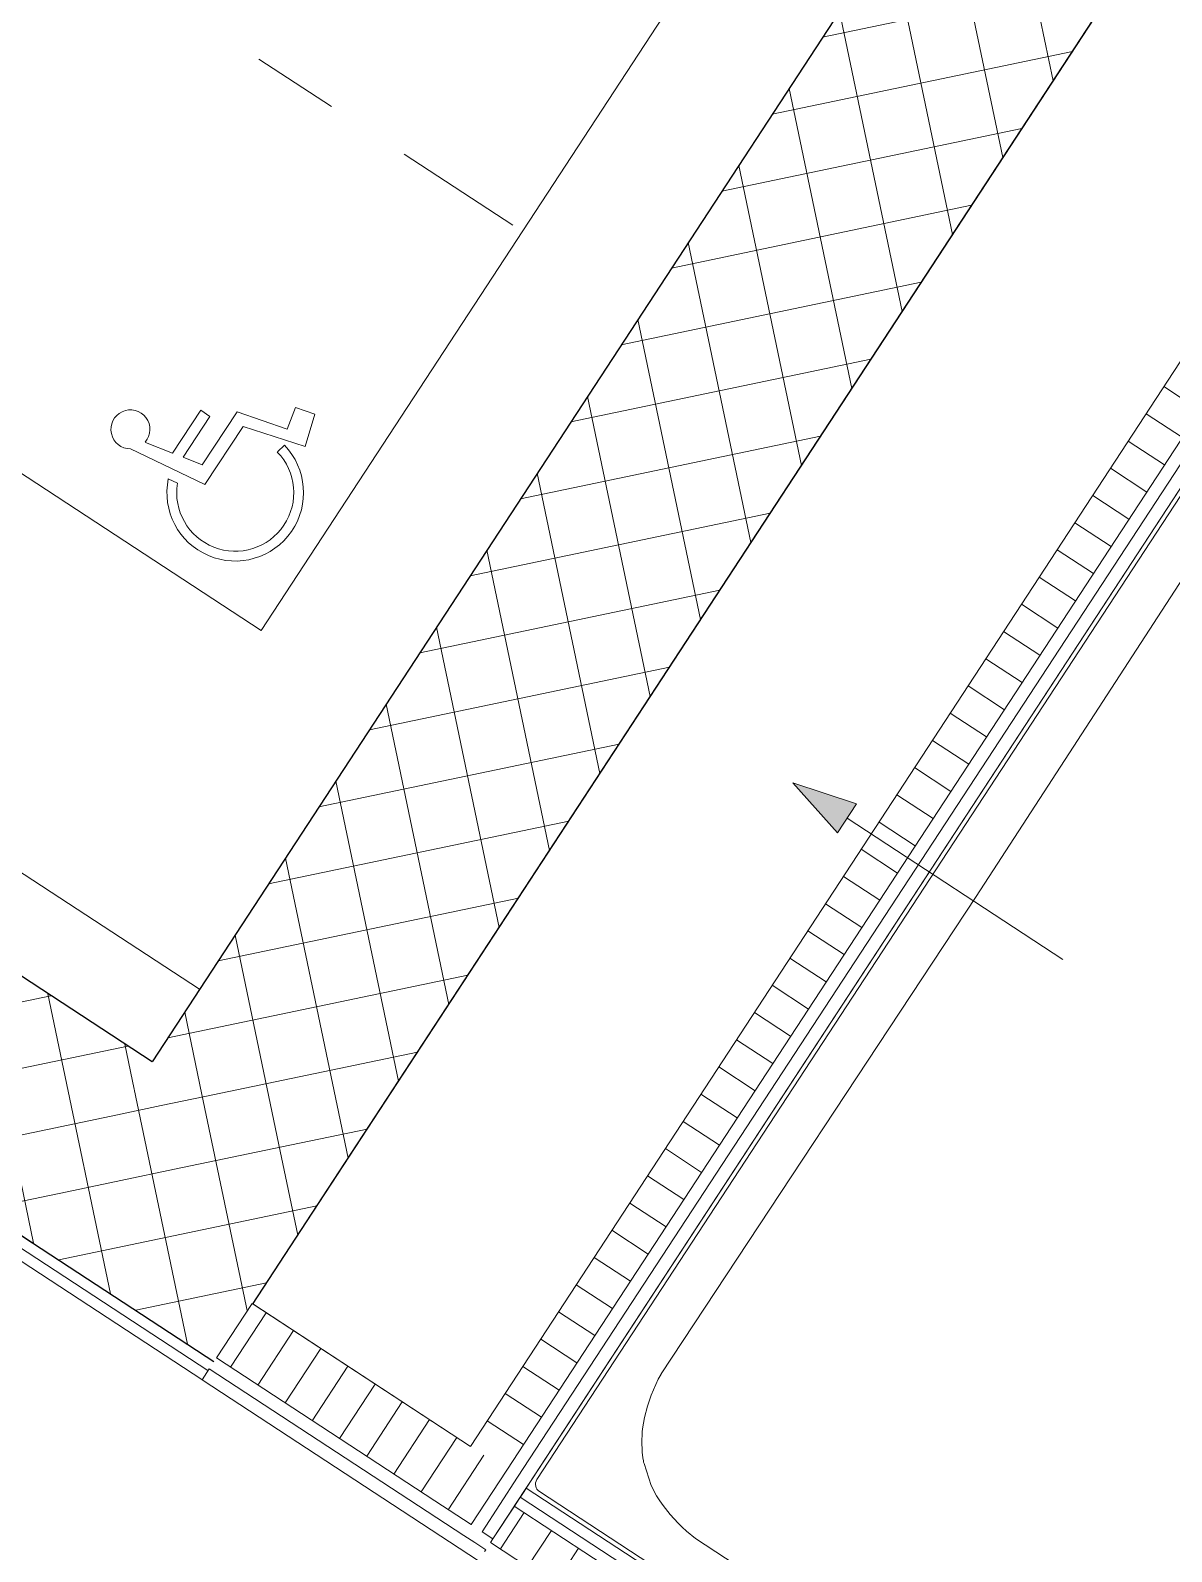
# Model space of a CAD drawing. Header units: metres. Extents: x 2696278.3 to 2696314, y 1245153.2 to 1245192.4.
# Drawn here: x 2696297.232 to 2696298.548, y 1245166.853 to 1245168.607 of the extents above; entities that cross this region are included whole.
import ezdxf

# ---------------------------------------------------------------- set-up
doc = ezdxf.new("R2010")
doc.units = ezdxf.units.M
doc.set_wipeout_variables(frame=1)
doc.linetypes.add('Strichpunkt für MST 1_20', pattern=[0.25, 0.15, -0.05, 0, -0.05])
doc.linetypes.add('Wipeout_Contour', pattern=[10000, 0, -10000])
for name, color, linetype in [('0_C22_Innenwandkonstruktion.3D', 7, 'Continuous'), ('0_C22_Innenwandkonstruktion.3D Bauteilschraffuren', 7, 'Continuous'), ('0_C22_Innenwandkonstruktion.3D Schichttrennlinien', 7, 'Continuous'), ('0_D90_Transportanlage.3D', 7, 'Continuous'), ('0_E33_Sonnenschutz.3D', 7, 'Continuous'), ('0_G20_Bodenbelag.3D', 7, 'Continuous'), ('1_R01_Raumstempel.V', 7, 'Continuous'), ('1_R01_Raumstempel.V Kontur', 7, 'Continuous')]:
    doc.layers.add(name, color=color, linetype=linetype)
pattern_1 = [(191.8, (2696295.28941, 1245171.756836), (-0.0153372, 0.0734151), []), (281.8, (2696295.28941, 1245171.756836), (0.0734151, 0.0153372), [])]
pattern_2 = [(236.8, (2696295.289407, 1245171.756836), (0.03137866, -0.02053362), [])]

msp = doc.modelspace()

# ---------------------------------------------------------------- linework, layer by layer
at = {"layer": '0_D90_Transportanlage.3D', "color": 7, "linetype": 'Continuous', "lineweight": 13}
for p, q in [((2696295.7385, 1245169.0664), (2696297.4982, 1245167.9149)), ((2696295.3352, 1245168.8702), (2696297.4271, 1245167.5013))]:
    msp.add_line(p, q, dxfattribs=at)
at = {"layer": '0_E33_Sonnenschutz.3D', "color": 7, "linetype": 'Continuous', "lineweight": 13}
for p, q in [((2696297.9541, 1245166.9174), (2696297.9577, 1245166.9116)), ((2696297.9577, 1245166.9116), (2696297.9615, 1245166.9061)), ((2696297.9615, 1245166.9061), (2696297.9697, 1245166.8956)), ((2696297.9697, 1245166.8956), (2696297.9788, 1245166.8858)), ((2696297.9788, 1245166.8858), (2696297.9836, 1245166.8811)), ((2696297.9836, 1245166.8811), (2696297.9885, 1245166.8766)), ((2696297.9885, 1245166.8766), (2696297.9988, 1245166.8679)), ((2696297.9988, 1245166.8679), (2696297.9988, 1245166.8679)), ((2696298.5185, 1245166.5305), (2696297.9988, 1245166.8679))]:
    msp.add_line(p, q, dxfattribs=at)
at = {"layer": '0_G20_Bodenbelag.3D', "color": 255, "linetype": 'Wipeout_Contour', "lineweight": 18, "flags": 128}
for points in [[(2696301.5813, 1245166.5098), (2696298.7455, 1245168.3654), (2696297.8037, 1245166.9262), (2696299.8161, 1245165.6093), (2696300.5558, 1245165.1253), (2696300.6395, 1245165.0705)], [(2696295.1929, 1245164.918), (2696295.2766, 1245164.8632), (2696295.2574, 1245164.8339), (2696298.0564, 1245163.0023), (2696298.9182, 1245162.4383), (2696300.5938, 1245164.9988), (2696299.7654, 1245165.5409), (2696296.9329, 1245167.3944), (2696295.7913, 1245165.6498), (2696295.7076, 1245165.7045)]]:
    msp.add_lwpolyline(points, close=True, dxfattribs=at)
at = {"layer": '1_R01_Raumstempel.V Kontur', "color": 51, "linetype": 'Continuous', "lineweight": 0, "true_color": 0xffffa8, "flags": 128}
msp.add_lwpolyline([(2696296.2387, 1245170.2509), (2696295.2804, 1245168.7865), (2696297.3723, 1245167.4176), (2696298.3306, 1245168.8819)], close=True, dxfattribs=at)
at = {"layer": '1_R01_Raumstempel.V Kontur', "color": 151, "linetype": 'Continuous', "lineweight": 0, "true_color": 0xa8c0ff, "flags": 128}
msp.add_lwpolyline([(2696298.5562, 1245168.7702), (2696297.4885, 1245167.1385), (2696297.7395, 1245166.9742), (2696298.8072, 1245168.6059)], close=True, dxfattribs=at)
at = {"layer": '1_R01_Raumstempel.V Kontur', "color": 21, "linetype": 'Continuous', "lineweight": 0, "true_color": 0xffa8a8, "flags": 128}
for points in [[(2696298.7455, 1245168.3654), (2696297.8037, 1245166.9262), (2696300.6403, 1245165.07), (2696301.5821, 1245166.5092)], [(2696296.9247, 1245167.3819), (2696296.6751, 1245167.0004), (2696295.8269, 1245165.7042), (2696295.7432, 1245165.7589), (2696295.2285, 1245164.9724), (2696295.3121, 1245164.9176), (2696295.2574, 1245164.8339), (2696298.9182, 1245162.4383), (2696300.5856, 1245164.9863), (2696300.501, 1245165.0416), (2696300.5558, 1245165.1253), (2696299.7692, 1245165.64), (2696299.7145, 1245165.5563)]]:
    msp.add_lwpolyline(points, close=True, dxfattribs=at)

# ---------------------------------------------------------------- next in the draw order: wipeouts: each hides what was drawn before it
at = {"color": 254, "linetype": 'Wipeout_Contour', "lineweight": 0, "ltscale": 19.781484}
msp.add_wipeout([(2696296.9211, 1245167.3992), (2696297.4378, 1245167.0611), (2696297.4446, 1245167.0715), (2696296.9279, 1245167.4096)], dxfattribs=at).dxf.layer = '0_C22_Innenwandkonstruktion.3D Bauteilschraffuren'
at = {"color": 254, "linetype": 'Wipeout_Contour', "lineweight": 0, "ltscale": 21.919882}
msp.add_wipeout([(2696297.7528, 1245166.8758), (2696297.7654, 1245166.8676), (2696297.8064, 1245166.9304), (2696297.7939, 1245166.9386)], dxfattribs=at).dxf.layer = '0_C22_Innenwandkonstruktion.3D Bauteilschraffuren'

# ---------------------------------------------------------------- next in the draw order: wipeouts: each hides what was drawn before it
at = {"color": 254, "linetype": 'Wipeout_Contour', "lineweight": 0, "ltscale": 19.828221}
msp.add_wipeout([(2696296.9247, 1245167.3819), (2696297.431, 1245167.0506), (2696297.4378, 1245167.0611), (2696296.9316, 1245167.3923)], dxfattribs=at).dxf.layer = '0_C22_Innenwandkonstruktion.3D Bauteilschraffuren'
at = {"color": 254, "linetype": 'Wipeout_Contour', "lineweight": 0, "ltscale": 21.867998}
msp.add_wipeout([(2696297.7402, 1245166.8841), (2696297.7528, 1245166.8758), (2696297.7939, 1245166.9386), (2696297.7813, 1245166.9468)], dxfattribs=at).dxf.layer = '0_C22_Innenwandkonstruktion.3D Bauteilschraffuren'

# ---------------------------------------------------------------- next in the draw order: linework, layer by layer
at = {"layer": '0_C22_Innenwandkonstruktion.3D', "color": 7, "linetype": 'Continuous', "lineweight": 13, "flags": 128}
for points in [[(2696297.4446, 1245167.0715), (2696296.9279, 1245167.4096)], [(2696296.9247, 1245167.3819), (2696297.431, 1245167.0506)]]:
    msp.add_lwpolyline(points, dxfattribs=at)
at = {"layer": '0_C22_Innenwandkonstruktion.3D Schichttrennlinien', "color": 7, "linetype": 'Continuous', "lineweight": 5}
for p, q in [((2696297.4378, 1245167.0611), (2696296.9316, 1245167.3923)), ((2696297.7528, 1245166.8758), (2696297.7654, 1245166.8676))]:
    msp.add_line(p, q, dxfattribs=at)

# ---------------------------------------------------------------- next in the draw order: wipeouts: each hides what was drawn before it
at = {"color": 254, "linetype": 'Wipeout_Contour', "lineweight": 0, "ltscale": 20.751159}
msp.add_wipeout([(2696298.7275, 1245168.3653), (2696297.7939, 1245166.9386), (2696297.8064, 1245166.9304), (2696298.74, 1245168.3571)], dxfattribs=at).dxf.layer = '0_C22_Innenwandkonstruktion.3D Bauteilschraffuren'

# ---------------------------------------------------------------- next in the draw order: linework, layer by layer
at = {"layer": '0_E33_Sonnenschutz.3D', "color": 7, "linetype": 'Continuous', "lineweight": 13}
for p, q in [((2696297.9479, 1245166.9292), (2696297.9541, 1245166.9174)), ((2696298.639, 1245166.3856), (2696297.819, 1245166.9222))]:
    msp.add_line(p, q, dxfattribs=at)

# ---------------------------------------------------------------- next in the draw order: wipeouts: each hides what was drawn before it
at = {"color": 254, "linetype": 'Wipeout_Contour', "lineweight": 0, "ltscale": 20.691973}
msp.add_wipeout([(2696298.7218, 1245168.384), (2696297.7813, 1245166.9468), (2696297.7939, 1245166.9386), (2696298.7343, 1245168.3757)], dxfattribs=at).dxf.layer = '0_C22_Innenwandkonstruktion.3D Bauteilschraffuren'
at = {"color": 254, "linetype": 'Wipeout_Contour', "lineweight": 0, "ltscale": 14.425399}
msp.add_wipeout([(2696297.5815, 1245167.2807), (2696297.3723, 1245167.4176), (2696297.4446, 1245167.0715)], dxfattribs=at).dxf.layer = '0_C22_Innenwandkonstruktion.3D Bauteilschraffuren'

# ---------------------------------------------------------------- next in the draw order: hatches: boundary and pattern name
at = {"layer": '0_C22_Innenwandkonstruktion.3D Bauteilschraffuren', "linetype": 'Continuous', "lineweight": 0, "true_color": 0x000000}
h = msp.add_hatch(dxfattribs=at)
h.set_pattern_fill('BETON_0001', color=18, angle=-33.2, style=0, pattern_type=2)
h.set_pattern_definition(pattern_1)
h.paths.add_polyline_path([(2696297.5815, 1245167.2807), (2696297.3723, 1245167.4176), (2696297.4446, 1245167.0715)])

# ---------------------------------------------------------------- next in the draw order: linework, layer by layer
at = {"layer": '0_C22_Innenwandkonstruktion.3D Schichttrennlinien', "color": 7, "linetype": 'Continuous', "lineweight": 13}
msp.add_line((2696297.7654, 1245166.8676), (2696297.8064, 1245166.9304), dxfattribs=at)
at = {"layer": '0_E33_Sonnenschutz.3D', "color": 7, "linetype": 'Continuous', "lineweight": 13}
msp.add_ellipse((2696297.8245, 1245166.9305), major_axis=(0.00838, -0.00548), ratio=0.999588, start_param=3.141593, end_param=4.712389, dxfattribs=at)

# ---------------------------------------------------------------- next in the draw order: wipeouts: each hides what was drawn before it
at = {"color": 254, "linetype": 'Wipeout_Contour', "lineweight": 0, "ltscale": 20.503259}
msp.add_wipeout([(2696298.8072, 1245168.6059), (2696297.7395, 1245166.9742), (2696297.7813, 1245166.9468), (2696298.8491, 1245168.5785)], dxfattribs=at).dxf.layer = '0_C22_Innenwandkonstruktion.3D Bauteilschraffuren'

# ---------------------------------------------------------------- next in the draw order: hatches: boundary and pattern name
at = {"layer": '0_C22_Innenwandkonstruktion.3D Bauteilschraffuren', "linetype": 'Continuous', "lineweight": 0, "true_color": 0x000000}
h = msp.add_hatch(dxfattribs=at)
h.set_pattern_fill('DÄMMSTOFF__ALLGEMEIN_VER_31', color=18, angle=-33.2, style=0, pattern_type=2)
h.set_pattern_definition([(326.8, (2696295.289407, 1245171.756836), (0.02053362, 0.03137866), [])])
h.paths.add_polyline_path([(2696298.8072, 1245168.6059), (2696297.7395, 1245166.9742), (2696297.7813, 1245166.9468), (2696298.8491, 1245168.5785)])
at = {"layer": '1_R01_Raumstempel.V', "linetype": 'Continuous', "lineweight": 0, "true_color": 0x000000}
msp.add_hatch(color=18, dxfattribs=at).paths.add_polyline_path([(2696298.1112, 1245167.7394), (2696298.1627, 1245167.6818), (2696298.1846, 1245167.7153)])

# ---------------------------------------------------------------- next in the draw order: linework, layer by layer
at = {"layer": '0_C22_Innenwandkonstruktion.3D', "color": 7, "linetype": 'Continuous', "lineweight": 13, "flags": 128}
for points in [[(2696298.8072, 1245168.6059), (2696297.7395, 1245166.9742)], [(2696297.8064, 1245166.9304), (2696298.74, 1245168.3571)]]:
    msp.add_lwpolyline(points, dxfattribs=at)
msp.add_lwpolyline([(2696299.581, 1245167.8068), (2696298.74, 1245168.3571), (2696297.8037, 1245166.9262), (2696298.6446, 1245166.3759)], close=True, dxfattribs=at)
at = {"layer": '0_C22_Innenwandkonstruktion.3D Schichttrennlinien', "color": 7, "linetype": 'Continuous', "lineweight": 5}
for p, q in [((2696297.7813, 1245166.9468), (2696298.8491, 1245168.5785)), ((2696297.7939, 1245166.9386), (2696298.7343, 1245168.3757)), ((2696297.7813, 1245166.9468), (2696297.7402, 1245166.8841)), ((2696297.7528, 1245166.8758), (2696297.7939, 1245166.9386))]:
    msp.add_line(p, q, dxfattribs=at)
at = {"layer": '0_D90_Transportanlage.3D', "color": 7, "linetype": 'Strichpunkt für MST 1_20', "lineweight": 13}
msp.add_line((2696295.7802, 1245169.6964), (2696297.8721, 1245168.3275), dxfattribs=at)
at = {"layer": '0_D90_Transportanlage.3D', "color": 7, "linetype": 'Continuous', "lineweight": 13}
msp.add_line((2696297.4982, 1245167.9149), (2696298.1005, 1245168.8353), dxfattribs=at)
at = {"layer": '0_E33_Sonnenschutz.3D', "color": 7, "linetype": 'Continuous', "lineweight": 13}
for p, q in [((2696297.8161, 1245166.936), (2696298.736, 1245168.3418)), ((2696298.3228, 1245167.6083), (2696298.6818, 1245168.1618)), ((2696298.3228, 1245167.6083), (2696297.9593, 1245167.0578)), ((2696297.9561, 1245167.0516), (2696297.9532, 1245167.0456)), ((2696297.9592, 1245167.0576), (2696297.9561, 1245167.0516)), ((2696297.9592, 1245167.0576), (2696297.9592, 1245167.0576)), ((2696297.9479, 1245167.0332), (2696297.9436, 1245167.0206)), ((2696297.9532, 1245167.0456), (2696297.9479, 1245167.0332)), ((2696297.9436, 1245167.0206), (2696297.9402, 1245167.0077)), ((2696297.938, 1245166.9945), (2696297.9376, 1245166.9911)), ((2696297.9402, 1245167.0077), (2696297.938, 1245166.9945)), ((2696297.9373, 1245166.9878), (2696297.937, 1245166.981)), ((2696297.937, 1245166.981), (2696297.9375, 1245166.9677)), ((2696297.9376, 1245166.9911), (2696297.9373, 1245166.9878)), ((2696297.9375, 1245166.9677), (2696297.9384, 1245166.961)), ((2696297.9384, 1245166.961), (2696297.9389, 1245166.9576)), ((2696297.9389, 1245166.9576), (2696297.9392, 1245166.956)), ((2696297.9392, 1245166.956), (2696297.9396, 1245166.9544)), ((2696297.9396, 1245166.9544), (2696297.9479, 1245166.9292))]:
    msp.add_line(p, q, dxfattribs=at)
at = {"layer": '1_R01_Raumstempel.V', "color": 7, "linetype": 'Continuous', "lineweight": 13}
for p, q in [((2696298.1112, 1245167.7394), (2696298.1846, 1245167.7153)), ((2696298.1112, 1245167.7394), (2696298.1627, 1245167.6818)), ((2696298.1846, 1245167.7153), (2696298.1627, 1245167.6818))]:
    msp.add_line(p, q, dxfattribs=at)
at = {"layer": '1_R01_Raumstempel.V', "color": 7, "linetype": 'Continuous', "lineweight": 18, "flags": 128}
msp.add_lwpolyline([(2696298.4224, 1245167.5358), (2696298.1737, 1245167.6986)], dxfattribs=at)

# ---------------------------------------------------------------- next in the draw order: wipeouts: each hides what was drawn before it
at = {"color": 254, "linetype": 'Wipeout_Contour', "lineweight": 0, "ltscale": 15.719724}
msp.add_wipeout([(2696297.2355, 1245167.2084), (2696297.4446, 1245167.0715), (2696297.3723, 1245167.4176)], dxfattribs=at).dxf.layer = '0_C22_Innenwandkonstruktion.3D Bauteilschraffuren'

# ---------------------------------------------------------------- next in the draw order: hatches: boundary and pattern name
at = {"layer": '0_C22_Innenwandkonstruktion.3D Bauteilschraffuren', "linetype": 'Continuous', "lineweight": 0, "true_color": 0x000000}
h = msp.add_hatch(dxfattribs=at)
h.set_pattern_fill('BETON_0001', color=18, angle=-33.2, style=0, pattern_type=2)
h.set_pattern_definition(pattern_1)
h.paths.add_polyline_path([(2696297.2355, 1245167.2084), (2696297.4446, 1245167.0715), (2696297.3723, 1245167.4176)])

# ---------------------------------------------------------------- next in the draw order: linework, layer by layer
at = {"layer": '0_C22_Innenwandkonstruktion.3D', "color": 7, "linetype": 'Continuous', "lineweight": 25, "flags": 128}
msp.add_lwpolyline([(2696297.4446, 1245167.0715), (2696297.5815, 1245167.2807)], dxfattribs=at)

# ---------------------------------------------------------------- next in the draw order: wipeouts: each hides what was drawn before it
at = {"color": 254, "linetype": 'Wipeout_Contour', "lineweight": 0, "ltscale": 26.283943}
msp.add_wipeout([(2696299.7692, 1245165.64), (2696297.8037, 1245166.9262), (2696297.7968, 1245166.9157), (2696299.7624, 1245165.6295)], dxfattribs=at).dxf.layer = '0_C22_Innenwandkonstruktion.3D Bauteilschraffuren'

# ---------------------------------------------------------------- next in the draw order: wipeouts: each hides what was drawn before it
at = {"color": 254, "linetype": 'Wipeout_Contour', "lineweight": 0, "ltscale": 18.97895}
msp.add_wipeout([(2696297.3723, 1245167.4176), (2696297.0125, 1245167.6531), (2696296.8757, 1245167.4439), (2696297.2355, 1245167.2084)], dxfattribs=at).dxf.layer = '0_C22_Innenwandkonstruktion.3D Bauteilschraffuren'
at = {"color": 254, "linetype": 'Wipeout_Contour', "lineweight": 0, "ltscale": 26.305267}
msp.add_wipeout([(2696299.7624, 1245165.6295), (2696297.7968, 1245166.9157), (2696297.79, 1245166.9053), (2696299.7556, 1245165.6191)], dxfattribs=at).dxf.layer = '0_C22_Innenwandkonstruktion.3D Bauteilschraffuren'

# ---------------------------------------------------------------- next in the draw order: hatches: boundary and pattern name
at = {"layer": '0_C22_Innenwandkonstruktion.3D Bauteilschraffuren', "linetype": 'Continuous', "lineweight": 0, "true_color": 0x000000}
h = msp.add_hatch(dxfattribs=at)
h.set_pattern_fill('BETON_0001', color=18, angle=-33.2, style=0, pattern_type=2)
h.set_pattern_definition(pattern_1)
h.paths.add_polyline_path([(2696297.3723, 1245167.4176), (2696297.0125, 1245167.6531), (2696296.8757, 1245167.4439), (2696297.2355, 1245167.2084)])

# ---------------------------------------------------------------- next in the draw order: linework, layer by layer
at = {"layer": '0_C22_Innenwandkonstruktion.3D', "color": 7, "linetype": 'Continuous', "lineweight": 25, "flags": 128}
for points in [[(2696297.3723, 1245167.4176), (2696297.0125, 1245167.6531)], [(2696296.8757, 1245167.4439), (2696297.4446, 1245167.0715)]]:
    msp.add_lwpolyline(points, dxfattribs=at)

# ---------------------------------------------------------------- next in the draw order: wipeouts: each hides what was drawn before it
at = {"color": 254, "linetype": 'Wipeout_Contour', "lineweight": 0, "ltscale": 26.413023}
msp.add_wipeout([(2696297.7558, 1245166.853), (2696299.7213, 1245165.5668), (2696299.7282, 1245165.5772), (2696297.7626, 1245166.8634)], dxfattribs=at).dxf.layer = '0_C22_Innenwandkonstruktion.3D Bauteilschraffuren'

# ---------------------------------------------------------------- next in the draw order: wipeouts: each hides what was drawn before it
at = {"color": 254, "linetype": 'Wipeout_Contour', "lineweight": 0, "ltscale": 18.702899}
msp.add_wipeout([(2696298.5398, 1245168.7451), (2696298.3306, 1245168.8819), (2696297.3723, 1245167.4176), (2696297.5815, 1245167.2807)], dxfattribs=at).dxf.layer = '0_C22_Innenwandkonstruktion.3D Bauteilschraffuren'
at = {"color": 254, "linetype": 'Wipeout_Contour', "lineweight": 0, "ltscale": 26.361291}
msp.add_wipeout([(2696299.7556, 1245165.6191), (2696297.79, 1245166.9053), (2696297.7626, 1245166.8634), (2696299.7282, 1245165.5772)], dxfattribs=at).dxf.layer = '0_C22_Innenwandkonstruktion.3D Bauteilschraffuren'

# ---------------------------------------------------------------- next in the draw order: hatches: boundary and pattern name
at = {"layer": '0_C22_Innenwandkonstruktion.3D Bauteilschraffuren', "linetype": 'Continuous', "lineweight": 0, "true_color": 0x000000}
h = msp.add_hatch(dxfattribs=at)
h.set_pattern_fill('BETON_0001', color=18, angle=-33.2, style=0, pattern_type=2)
h.set_pattern_definition([(101.8, (2696295.28941, 1245171.756836), (0.0734151, 0.0153372), []), (191.8, (2696295.28941, 1245171.756836), (-0.0153372, 0.0734151), [])])
h.paths.add_polyline_path([(2696298.5398, 1245168.7451), (2696298.3306, 1245168.8819), (2696297.3723, 1245167.4176), (2696297.5815, 1245167.2807)])
h = msp.add_hatch(dxfattribs=at)
h.set_pattern_fill('DÄMMSTOFF__ALLGEMEIN_VER_31', color=18, angle=-33.2, style=0, pattern_type=2)
h.set_pattern_definition(pattern_2)
h.paths.add_polyline_path([(2696299.7556, 1245165.6191), (2696297.79, 1245166.9053), (2696297.7626, 1245166.8634), (2696299.7282, 1245165.5772)])

# ---------------------------------------------------------------- next in the draw order: linework, layer by layer
at = {"layer": '0_C22_Innenwandkonstruktion.3D', "color": 7, "linetype": 'Continuous', "lineweight": 25, "flags": 128}
for points in [[(2696298.3306, 1245168.8819), (2696297.3723, 1245167.4176)], [(2696297.5815, 1245167.2807), (2696298.5398, 1245168.7451)]]:
    msp.add_lwpolyline(points, dxfattribs=at)
at = {"layer": '0_C22_Innenwandkonstruktion.3D', "color": 7, "linetype": 'Continuous', "lineweight": 13, "flags": 128}
for points in [[(2696297.8037, 1245166.9262), (2696297.79, 1245166.9053)], [(2696299.7692, 1245165.64), (2696297.8037, 1245166.9262)], [(2696297.7571, 1245166.8551), (2696297.7558, 1245166.853)], [(2696297.7654, 1245166.8676), (2696297.7626, 1245166.8634)]]:
    msp.add_lwpolyline(points, dxfattribs=at)
at = {"layer": '0_C22_Innenwandkonstruktion.3D Schichttrennlinien', "color": 7, "linetype": 'Continuous', "lineweight": 5}
for p, q in [((2696299.7624, 1245165.6295), (2696297.7968, 1245166.9157)), ((2696299.7556, 1245165.6191), (2696297.79, 1245166.9053)), ((2696297.7626, 1245166.8634), (2696299.7282, 1245165.5772))]:
    msp.add_line(p, q, dxfattribs=at)
at = {"layer": '0_D90_Transportanlage.3D', "color": 251, "linetype": 'Continuous', "lineweight": 18, "true_color": 0x666666}
for p, q in [((2696297.4284, 1245168.1689), (2696297.3958, 1245168.1196)), ((2696297.4391, 1245168.1617), (2696297.4284, 1245168.1689)), ((2696297.5376, 1245168.1722), (2696297.528, 1245168.1471)), ((2696297.5599, 1245168.1643), (2696297.5376, 1245168.1722)), ((2696297.4081, 1245168.1147), (2696297.4391, 1245168.1617)), ((2696297.4705, 1245168.1673), (2696297.43, 1245168.106)), ((2696297.528, 1245168.1471), (2696297.4705, 1245168.1673)), ((2696297.5489, 1245168.127), (2696297.5599, 1245168.1643)), ((2696297.4333, 1245168.0833), (2696297.4774, 1245168.1502)), ((2696297.4774, 1245168.1502), (2696297.5489, 1245168.127)), ((2696297.3474, 1245168.1244), (2696297.4333, 1245168.0833)), ((2696297.3958, 1245168.1196), (2696297.3648, 1245168.1319)), ((2696297.5249, 1245168.1287), (2696297.5168, 1245168.1209)), ((2696297.43, 1245168.106), (2696297.4081, 1245168.1147)), ((2696297.391, 1245168.0898), (2696297.4015, 1245168.0848))]:
    msp.add_line(p, q, dxfattribs=at)
for centre, radius, start, end in [((2696297.3473, 1245168.1469), 0.0225, 319.4325, 270.2277), ((2696297.4682, 1245168.0739), 0.0788, 168.3854, 44.0077), ((2696297.4682, 1245168.0739), 0.0675, 170.7725, 44.0077)]:
    msp.add_arc(centre, radius, start, end, dxfattribs=at)

# ---------------------------------------------------------------- next in the draw order: wipeouts: each hides what was drawn before it
at = {"color": 254, "linetype": 'Wipeout_Contour', "lineweight": 0, "ltscale": 21.44144}
msp.add_wipeout([(2696297.4301, 1245167.0511), (2696297.7489, 1245166.8425), (2696297.7571, 1245166.8551), (2696297.4383, 1245167.0637)], dxfattribs=at).dxf.layer = '0_C22_Innenwandkonstruktion.3D Bauteilschraffuren'

# ---------------------------------------------------------------- next in the draw order: wipeouts: each hides what was drawn before it
at = {"color": 254, "linetype": 'Wipeout_Contour', "lineweight": 0, "ltscale": 22.004075}
msp.add_wipeout([(2696297.7446, 1245166.8633), (2696297.7571, 1245166.8551), (2696297.7654, 1245166.8676), (2696297.7528, 1245166.8758)], dxfattribs=at).dxf.layer = '0_C22_Innenwandkonstruktion.3D Bauteilschraffuren'

# ---------------------------------------------------------------- next in the draw order: linework, layer by layer
at = {"layer": '0_C22_Innenwandkonstruktion.3D', "color": 7, "linetype": 'Continuous', "lineweight": 13, "flags": 128}
msp.add_lwpolyline([(2696297.7626, 1245166.8634), (2696297.7654, 1245166.8676)], dxfattribs=at)

# ---------------------------------------------------------------- next in the draw order: wipeouts: each hides what was drawn before it
at = {"color": 254, "linetype": 'Wipeout_Contour', "lineweight": 0, "ltscale": 21.952383}
msp.add_wipeout([(2696297.732, 1245166.8715), (2696297.7446, 1245166.8633), (2696297.7528, 1245166.8758), (2696297.7402, 1245166.8841)], dxfattribs=at).dxf.layer = '0_C22_Innenwandkonstruktion.3D Bauteilschraffuren'

# ---------------------------------------------------------------- next in the draw order: linework, layer by layer
at = {"layer": '0_C22_Innenwandkonstruktion.3D', "color": 7, "linetype": 'Continuous', "lineweight": 13, "flags": 128}
msp.add_lwpolyline([(2696297.7558, 1245166.853), (2696297.7571, 1245166.8551)], dxfattribs=at)

# ---------------------------------------------------------------- next in the draw order: wipeouts: each hides what was drawn before it
at = {"color": 254, "linetype": 'Wipeout_Contour', "lineweight": 0, "ltscale": 21.356448}
msp.add_wipeout([(2696297.7402, 1245166.8841), (2696297.4465, 1245167.0763), (2696297.4383, 1245167.0637), (2696297.732, 1245166.8715)], dxfattribs=at).dxf.layer = '0_C22_Innenwandkonstruktion.3D Bauteilschraffuren'

# ---------------------------------------------------------------- next in the draw order: linework, layer by layer
at = {"layer": '0_C22_Innenwandkonstruktion.3D Schichttrennlinien', "color": 7, "linetype": 'Continuous', "lineweight": 5}
for p, q in [((2696297.732, 1245166.8715), (2696297.7446, 1245166.8633)), ((2696297.7446, 1245166.8633), (2696297.7571, 1245166.8551))]:
    msp.add_line(p, q, dxfattribs=at)

# ---------------------------------------------------------------- next in the draw order: wipeouts: each hides what was drawn before it
at = {"color": 254, "linetype": 'Wipeout_Contour', "lineweight": 0, "ltscale": 21.758573}
msp.add_wipeout([(2696297.6984, 1245166.9114), (2696297.7402, 1245166.8841), (2696297.7813, 1245166.9468), (2696297.7395, 1245166.9742)], dxfattribs=at).dxf.layer = '0_C22_Innenwandkonstruktion.3D Bauteilschraffuren'

# ---------------------------------------------------------------- next in the draw order: hatches: boundary and pattern name
at = {"layer": '0_C22_Innenwandkonstruktion.3D Bauteilschraffuren', "linetype": 'Continuous', "lineweight": 0, "true_color": 0x000000}
h = msp.add_hatch(dxfattribs=at)
h.set_pattern_fill('DÄMMSTOFF__ALLGEMEIN_VER_31', color=18, angle=-33.2, style=0, pattern_type=2)
h.set_pattern_definition(pattern_2)
h.paths.add_polyline_path([(2696297.6984, 1245166.9114), (2696297.7402, 1245166.8841), (2696297.7813, 1245166.9468), (2696297.7395, 1245166.9742)])

# ---------------------------------------------------------------- next in the draw order: linework, layer by layer
at = {"layer": '0_C22_Innenwandkonstruktion.3D', "color": 7, "linetype": 'Continuous', "lineweight": 13, "flags": 128}
msp.add_lwpolyline([(2696297.79, 1245166.9053), (2696297.8064, 1245166.9304)], dxfattribs=at)
at = {"layer": '0_C22_Innenwandkonstruktion.3D Schichttrennlinien', "color": 7, "linetype": 'Continuous', "lineweight": 13}
msp.add_line((2696297.7654, 1245166.8676), (2696297.8064, 1245166.9304), dxfattribs=at)
at = {"layer": '0_C22_Innenwandkonstruktion.3D Schichttrennlinien', "color": 7, "linetype": 'Continuous', "lineweight": 5}
msp.add_line((2696297.7528, 1245166.8758), (2696297.7654, 1245166.8676), dxfattribs=at)

# ---------------------------------------------------------------- next in the draw order: wipeouts: each hides what was drawn before it
at = {"color": 254, "linetype": 'Wipeout_Contour', "lineweight": 0, "ltscale": 21.179194}
msp.add_wipeout([(2696297.7395, 1245166.9742), (2696297.4876, 1245167.139), (2696297.4465, 1245167.0763), (2696297.6984, 1245166.9114)], dxfattribs=at).dxf.layer = '0_C22_Innenwandkonstruktion.3D Bauteilschraffuren'

# ---------------------------------------------------------------- next in the draw order: hatches: boundary and pattern name
at = {"layer": '0_C22_Innenwandkonstruktion.3D Bauteilschraffuren', "linetype": 'Continuous', "lineweight": 0, "true_color": 0x000000}
h = msp.add_hatch(dxfattribs=at)
h.set_pattern_fill('DÄMMSTOFF__ALLGEMEIN_VER_31', color=18, angle=-33.2, style=0, pattern_type=2)
h.set_pattern_definition(pattern_2)
h.paths.add_polyline_path([(2696297.7395, 1245166.9742), (2696297.4876, 1245167.139), (2696297.4465, 1245167.0763), (2696297.6984, 1245166.9114)])

# ---------------------------------------------------------------- next in the draw order: linework, layer by layer
at = {"layer": '0_C22_Innenwandkonstruktion.3D', "color": 7, "linetype": 'Continuous', "lineweight": 13, "flags": 128}
for points in [[(2696297.4876, 1245167.139), (2696297.4465, 1245167.0763)], [(2696297.7395, 1245166.9742), (2696297.4876, 1245167.139)], [(2696297.4383, 1245167.0637), (2696297.4301, 1245167.0511)], [(2696297.4301, 1245167.0511), (2696297.7489, 1245166.8425)]]:
    msp.add_lwpolyline(points, dxfattribs=at)
at = {"layer": '0_C22_Innenwandkonstruktion.3D Schichttrennlinien', "color": 7, "linetype": 'Continuous', "lineweight": 5}
for p, q in [((2696297.4383, 1245167.0637), (2696297.732, 1245166.8715)), ((2696297.4465, 1245167.0763), (2696297.6984, 1245166.9114)), ((2696297.7813, 1245166.9468), (2696297.7402, 1245166.8841)), ((2696297.6984, 1245166.9114), (2696297.7402, 1245166.8841))]:
    msp.add_line(p, q, dxfattribs=at)

doc.saveas('drawing.dxf')
